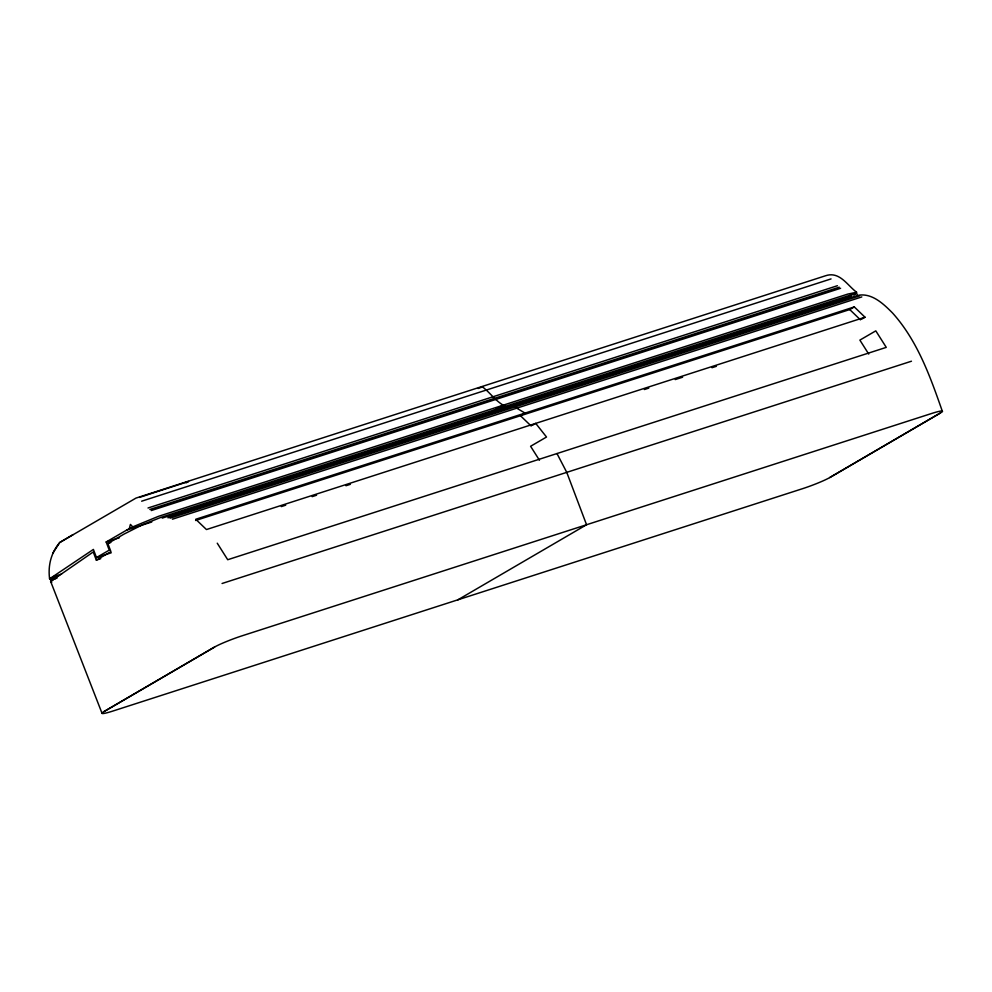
<?xml version="1.0" encoding="UTF-8"?>
<svg xmlns="http://www.w3.org/2000/svg" width="992" height="992" viewBox="0 0 992 992"><rect width="100%" height="100%" fill="white"/><g stroke="black" fill="none" stroke-linecap="round" stroke-linejoin="round"><path stroke-width="1.49" d="M53.456 579.588L50.852 580.06L49.6 578.832C47.839 565.589 51.076 552.705 59.756 542.488L66.018 538.768M129.295 528.711L132.767 526.888L130.423 524.408L129.295 528.711L126.678 530.088L151.751 522.003M853.864 295.095L856.617 292.256C847.118 285.163 839.579 270.903 825.369 275.813L135.966 498.096L59.756 542.488L52.861 553.09M58.416 575.992L49.6 578.832L93.397 549.419L96.472 557.554L111.216 552.804M66.687 538.396L73.048 534.626M104.061 711.549L214.619 647.02A21.688 1.959 -20.7 0 1 241.862 635.884L931.252 413.602A21.688 1.959 -20.7 0 1 940.304 413.032L829.746 477.561A21.688 1.972 -20.7 0 1 802.503 488.696L113.1 710.979A21.688 1.972 -20.7 0 1 104.061 711.549L214.619 647.02M829.746 477.561L940.304 413.032M457.808 599.862L586.557 524.743L566.754 472.353L556.983 453.542M186.112 482.868L188.53 481.48L139.388 497.426M96.472 557.554L109.244 550.138L106.169 541.992L126.926 529.951M101.965 713.124L50.642 581.436L93.248 551.961L96.323 560.108L110.918 551.626L107.843 543.492L123.988 534.118L142.464 524.756L160.754 517.452L850.144 295.17L855.674 293.756L857.522 294.202M478.008 388.504L482.521 386.93C490.866 393.204 496.806 402.988 506.9 406.968L514.823 407.018L525.016 413.094L520.465 415.735L531.179 426.027M492.59 411.32L503.056 405.232M532.32 425.37L535.73 423.386L546.518 437.026L530.596 446.276L539.45 460.251M195.598 520.49L849.747 309.566L854.298 306.925L865.012 317.217L861.602 319.188M132.767 526.888L158.36 516.373L847.763 294.091L856.617 292.256M49.6 578.832L54.188 576.476M141.658 501.196L831.048 278.913M148.019 508.003L837.409 285.721M149.842 509.466L839.244 287.184M151.218 510.558L840.608 288.275M162.204 518.109L851.607 295.827M167.933 517.799L857.324 295.517M170.116 518.159L859.518 295.876M172.422 519.2L861.812 296.918M106.169 541.992L119.449 537.714M107.843 543.492L110.794 542.537M854.298 306.925L195.734 519.262L206.46 529.554L865.012 317.217M96.323 560.108L100.75 558.682M52.799 576.922L61.529 574.108M281.282 506.602L285.696 505.176M312.158 496.645L316.572 495.219M345.96 485.745L350.374 484.319M644.378 389.534L648.78 388.108M675.242 379.576L682.595 377.208M711.996 367.722L716.398 366.308M222.059 583.494L911.462 361.212M858.836 295.182C872.452 293.161 883.76 304.16 892.49 312.939C917.563 340.814 930.236 376.662 942.4 411.457M849.747 309.566L860.461 319.858M868.732 354.082L859.878 340.107L875.8 330.857L886.265 347.374L227.714 559.724L217.248 543.194M56.73 578.138L50.852 580.06L56.73 578.175M51.683 582.031L50.642 581.436L51.683 582.031"/></g></svg>
